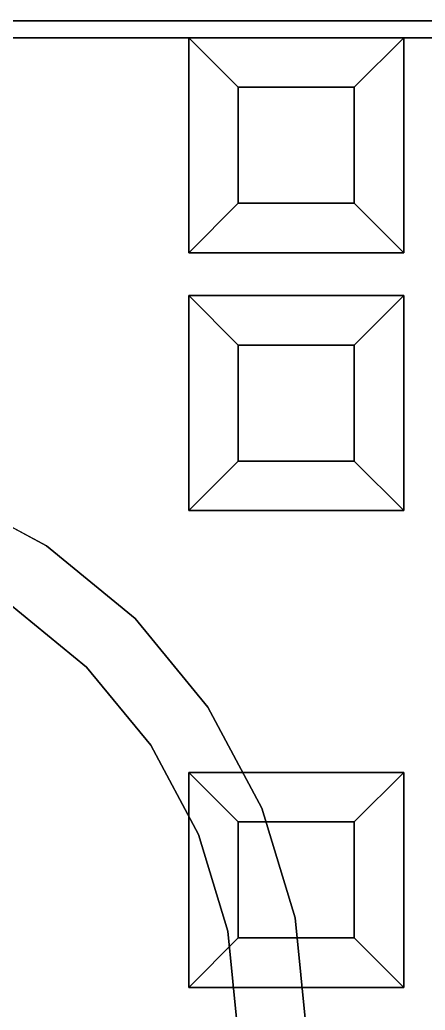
# Model space of a CAD drawing. Header units: millimetres. Extents: x -470 to 15420, y -470 to 3920.
# Drawn here: x 14567 to 14802, y 574 to 1150 of the extents above; entities that cross this region are included whole.
import ezdxf

# ---------------------------------------------------------------- set-up
doc = ezdxf.new("R2010")
doc.units = ezdxf.units.MM
doc.layers.add('MANHOLES', color=4, linetype='Continuous')
doc.layers.add('TANK_MODULE', color=8, linetype='Continuous')

# ---------------------------------------------------------------- blocks, each defined once
blk = doc.blocks.new('HALF_CUBE')
at = {"layer": 'TANK_MODULE'}
for points, invisible_edges in [([(575, 575), (-575, 575), (575, 575, 40)], 6), ([(575, 575, 40), (-575, 575), (-575, 575, 40)], 5), ([(565, 565, 40), (-575, 575, 40), (-565, 565, 40)], 7), ([(-575, 575, 40), (565, 565, 40), (575, 575, 40)], 7), ([(-565, 565), (-575, 575), (565, 565)], 7), ([(565, 565), (-575, 575), (575, 575)], 13), ([(-565, 565), (565, 565), (-565, 565, 40)], 6), ([(-565, 565, 40), (565, 565), (565, 565, 40)], 5), ([(290, 565), (137.5, 565), (290, 565, 40)], 6), ([(290, 565, 40), (137.5, 565), (137.5, 565, 40)], 5), ([(137.5, 565, 40), (137.5, 440, 40), (290, 565, 40)], 6), ([(290, 565, 40), (137.5, 440, 40), (290, 440, 40)], 7), ([(137.5, 565), (290, 440), (137.5, 440)], 7), ([(137.5, 565), (290, 565), (290, 440)], 12), ([(290, 440), (290, 565), (290, 440, 40)], 6), ([(290, 440, 40), (290, 565), (290, 565, 40)], 5), ([(290, 440, 40), (290, 565, 40), (415, 440, 40)], 6), ([(415, 440, 40), (290, 565, 40), (415, 565, 40)], 5), ([(290, 440, 40), (318.75, 536.25, 390), (290, 565, 40)], 5), ([(318.75, 536.25, 390), (386.25, 536.25, 390), (290, 565, 40)], 6), ([(290, 565, 40), (386.25, 536.25, 390), (415, 565, 40)], 5), ([(386.25, 536.25, 390), (386.25, 468.75, 390), (415, 565, 40)], 6), ([(415, 565, 40), (386.25, 468.75, 390), (415, 440, 40)], 5), ([(440, 565), (415, 565), (440, 565, 40)], 6), ([(440, 565, 40), (415, 565), (415, 565, 40)], 5), ([(415, 565), (415, 440), (415, 565, 40)], 6), ([(415, 565, 40), (415, 440), (415, 440, 40)], 5), ([(415, 440, 40), (440, 440, 40), (440, 565, 40)], 13), ([(415, 440, 40), (440, 565, 40), (415, 565, 40)], 5), ([(415, 440), (415, 565), (440, 440)], 14), ([(440, 440), (415, 565), (440, 565)], 5), ([(318.75, 468.75, 390), (318.75, 536.25, 390), (290, 440, 40)], 6), ([(386.25, 468.75, 390), (386.25, 536.25, 390), (318.75, 468.75, 390)], 6), ([(318.75, 468.75, 390), (386.25, 536.25, 390), (318.75, 536.25, 390)], 5), ([(415, 440, 40), (318.75, 468.75, 390), (290, 440, 40)], 5), ([(386.25, 468.75, 390), (318.75, 468.75, 390), (415, 440, 40)], 6), ([(290, 440, 40), (137.5, 440, 40), (137.5, 415, 40)], 15), ([(290, 440, 40), (137.5, 415, 40), (290, 415, 40)], 15), ([(137.5, 440), (290, 440), (290, 415)], 15), ([(137.5, 440), (290, 415), (137.5, 415)], 15), ([(415, 440), (290, 440), (415, 440, 40)], 6), ([(415, 440, 40), (290, 440), (290, 440, 40)], 5), ([(415, 415, 40), (415, 440, 40), (290, 415, 40)], 7), ([(290, 415, 40), (415, 440, 40), (290, 440, 40)], 13), ([(290, 415), (290, 440), (415, 415)], 7), ([(415, 415), (290, 440), (415, 440)], 13), ([(415, 415, 40), (440, 415, 40), (440, 440, 40)], 15), ([(415, 415, 40), (440, 440, 40), (415, 440, 40)], 15), ([(415, 415), (415, 440), (440, 415)], 15), ([(440, 415), (415, 440), (440, 440)], 15), ([(290, 415, 40), (137.5, 415, 40), (137.5, 290, 40)], 13), ([(290, 415, 40), (137.5, 290, 40), (290, 290, 40)], 7), ([(137.5, 415), (290, 415), (290, 290)], 13), ([(137.5, 415), (290, 290), (137.5, 290)], 7), ([(290, 415), (415, 415), (290, 415, 40)], 6), ([(290, 415, 40), (415, 415), (415, 415, 40)], 5), ([(290, 290), (290, 415), (290, 290, 40)], 6), ([(290, 290, 40), (290, 415), (290, 415, 40)], 5), ([(290, 290, 40), (290, 415, 40), (415, 290, 40)], 6), ([(415, 290, 40), (290, 415, 40), (415, 415, 40)], 5), ([(290, 290, 40), (318.75, 386.25, 390), (290, 415, 40)], 5), ([(318.75, 386.25, 390), (386.25, 386.25, 390), (290, 415, 40)], 6), ([(290, 415, 40), (386.25, 386.25, 390), (415, 415, 40)], 5), ([(386.25, 386.25, 390), (386.25, 318.75, 390), (415, 415, 40)], 6), ([(415, 415, 40), (386.25, 318.75, 390), (415, 290, 40)], 5), ([(415, 415), (415, 290), (415, 415, 40)], 6), ([(415, 415, 40), (415, 290), (415, 290, 40)], 5), ([(415, 290, 40), (440, 290, 40), (440, 415, 40)], 13), ([(415, 290, 40), (440, 415, 40), (415, 415, 40)], 7), ([(440, 415), (440, 290), (415, 415)], 14), ([(415, 415), (440, 290), (415, 290)], 7), ([(318.75, 318.75, 390), (318.75, 386.25, 390), (290, 290, 40)], 6), ([(386.25, 318.75, 390), (386.25, 386.25, 390), (318.75, 318.75, 390)], 6), ([(318.75, 318.75, 390), (386.25, 386.25, 390), (318.75, 386.25, 390)], 5), ([(415, 290, 40), (318.75, 318.75, 390), (290, 290, 40)], 5), ([(386.25, 318.75, 390), (318.75, 318.75, 390), (415, 290, 40)], 6), ([(290, 290, 40), (137.5, 290, 40), (137.5, 137.5, 40)], 15), ([(290, 290, 40), (137.5, 137.5, 40), (290, 137.5, 40)], 15), ([(137.5, 290), (290, 290), (290, 137.5)], 15), ([(137.5, 290), (290, 137.5), (137.5, 137.5)], 15), ([(415, 290), (290, 290), (415, 290, 40)], 6), ([(415, 290, 40), (290, 290), (290, 290, 40)], 5), ([(415, 137.5, 40), (415, 290, 40), (290, 137.5, 40)], 7), ([(290, 137.5, 40), (415, 290, 40), (290, 290, 40)], 13), ([(290, 137.5), (290, 290), (415, 137.5)], 7), ([(415, 137.5), (290, 290), (415, 290)], 13), ([(415, 137.5, 40), (440, 137.5, 40), (440, 290, 40)], 15), ([(415, 137.5, 40), (440, 290, 40), (415, 290, 40)], 15), ([(415, 290), (440, 290), (440, 137.5)], 15), ([(415, 290), (440, 137.5), (415, 137.5)], 15), ([(290, 137.5, 40), (137.5, 137.5, 40), (137.5, 12.5, 40)], 13), ([(290, 137.5, 40), (137.5, 12.5, 40), (290, 12.5, 40)], 7), ([(137.5, 137.5), (290, 137.5), (290, 12.5)], 13), ([(137.5, 137.5), (290, 12.5), (137.5, 12.5)], 7), ([(290, 137.5), (415, 137.5), (290, 137.5, 40)], 6), ([(290, 137.5, 40), (415, 137.5), (415, 137.5, 40)], 5), ([(290, 12.5), (290, 137.5), (290, 12.5, 40)], 6), ([(290, 12.5, 40), (290, 137.5), (290, 137.5, 40)], 5), ([(290, 12.5, 40), (290, 137.5, 40), (415, 12.5, 40)], 6), ([(415, 12.5, 40), (290, 137.5, 40), (415, 137.5, 40)], 5), ([(290, 12.5, 40), (318.75, 108.75, 390), (290, 137.5, 40)], 5), ([(318.75, 108.75, 390), (386.25, 108.75, 390), (290, 137.5, 40)], 6), ([(290, 137.5, 40), (386.25, 108.75, 390), (415, 137.5, 40)], 5), ([(386.25, 108.75, 390), (386.25, 41.25, 390), (415, 137.5, 40)], 6), ([(415, 137.5, 40), (386.25, 41.25, 390), (415, 12.5, 40)], 5), ([(415, 137.5), (415, 12.5), (415, 137.5, 40)], 6), ([(415, 137.5, 40), (415, 12.5), (415, 12.5, 40)], 5), ([(415, 12.5, 40), (440, 12.5, 40), (440, 137.5, 40)], 13), ([(415, 12.5, 40), (440, 137.5, 40), (415, 137.5, 40)], 7), ([(415, 137.5), (440, 137.5), (440, 12.5)], 13), ([(415, 137.5), (440, 12.5), (415, 12.5)], 7), ([(318.75, 41.25, 390), (318.75, 108.75, 390), (290, 12.5, 40)], 6), ([(386.25, 41.25, 390), (386.25, 108.75, 390), (318.75, 41.25, 390)], 6), ([(318.75, 41.25, 390), (386.25, 108.75, 390), (318.75, 108.75, 390)], 5), ([(415, 12.5, 40), (318.75, 41.25, 390), (290, 12.5, 40)], 5), ([(386.25, 41.25, 390), (318.75, 41.25, 390), (415, 12.5, 40)], 6), ([(290, 12.5, 40), (137.5, 12.5, 40), (137.5, -12.5, 40)], 15), ([(290, 12.5, 40), (137.5, -12.5, 40), (290, -12.5, 40)], 15), ([(137.5, 12.5), (290, 12.5), (290, -12.5)], 15), ([(137.5, 12.5), (290, -12.5), (137.5, -12.5)], 15), ([(415, 12.5), (290, 12.5), (415, 12.5, 40)], 6), ([(415, 12.5, 40), (290, 12.5), (290, 12.5, 40)], 5), ([(290, 12.5, 40), (290, -12.5, 40), (415, 12.5, 40)], 7), ([(415, 12.5, 40), (290, -12.5, 40), (415, -12.5, 40)], 13), ([(415, 12.5), (415, -12.5), (290, 12.5)], 7), ([(290, 12.5), (415, -12.5), (290, -12.5)], 13), ([(415, -12.5, 40), (440, -12.5, 40), (440, 12.5, 40)], 15), ([(415, -12.5, 40), (440, 12.5, 40), (415, 12.5, 40)], 15), ([(415, 12.5), (440, 12.5), (440, -12.5)], 15), ([(415, 12.5), (440, -12.5), (415, -12.5)], 15), ([(-565, -565, 40), (-575, -575, 40), (565, -565, 40)], 7), ([(565, -565, 40), (-575, -575, 40), (575, -575, 40)], 13), ([(-575, -575), (-565, -565), (565, -565)], 13), ([(-575, -575), (565, -565), (575, -575)], 7), ([(-575, -575), (575, -575), (-575, -575, 40)], 6), ([(-575, -575, 40), (575, -575), (575, -575, 40)], 5)]:
    blk.add_3dface(points, dxfattribs=dict(at, invisible_edges=invisible_edges))
blk = doc.blocks.new('HALF_CUBE_UP')
at = {"layer": 'TANK_MODULE'}
for points, invisible_edges in [([(-575, 575, 390), (575, 575, 390), (-575, 575, 350)], 6), ([(-575, 575, 350), (575, 575, 390), (575, 575, 350)], 5), ([(-565, 565, 350), (-575, 575, 350), (565, 565, 350)], 7), ([(565, 565, 350), (-575, 575, 350), (575, 575, 350)], 13), ([(-575, 575, 390), (-565, 565, 390), (565, 565, 390)], 13), ([(-575, 575, 390), (565, 565, 390), (575, 575, 390)], 7), ([(565, 565, 390), (-565, 565, 390), (565, 565, 350)], 6), ([(565, 565, 350), (-565, 565, 390), (-565, 565, 350)], 5), ([(137.5, 565, 390), (290, 565, 390), (137.5, 565, 350)], 6), ([(137.5, 565, 350), (290, 565, 390), (290, 565, 350)], 5), ([(290, 440, 350), (137.5, 440, 350), (137.5, 565, 350)], 13), ([(290, 440, 350), (137.5, 565, 350), (290, 565, 350)], 5), ([(137.5, 440, 390), (290, 440, 390), (290, 565, 390)], 13), ([(137.5, 440, 390), (290, 565, 390), (137.5, 565, 390)], 5), ([(290, 565, 390), (290, 440, 390), (290, 565, 350)], 6), ([(290, 565, 350), (290, 440, 390), (290, 440, 350)], 5), ([(290, 565, 350), (290, 440, 350), (415, 565, 350)], 6), ([(415, 565, 350), (290, 440, 350), (415, 440, 350)], 5), ([(415, 565, 350), (318.75, 536.25), (290, 565, 350)], 5), ([(318.75, 536.25), (318.75, 468.75), (290, 565, 350)], 6), ([(290, 565, 350), (318.75, 468.75), (290, 440, 350)], 5), ([(386.25, 536.25), (318.75, 536.25), (415, 565, 350)], 6), ([(415, 440, 350), (386.25, 536.25), (415, 565, 350)], 5), ([(415, 440, 390), (415, 565, 390), (415, 440, 350)], 6), ([(415, 440, 350), (415, 565, 390), (415, 565, 350)], 5), ([(415, 565, 390), (440, 565, 390), (415, 565, 350)], 6), ([(415, 565, 350), (440, 565, 390), (440, 565, 350)], 5), ([(415, 440, 350), (415, 565, 350), (440, 440, 350)], 14), ([(440, 440, 350), (415, 565, 350), (440, 565, 350)], 5), ([(415, 440, 390), (440, 440, 390), (440, 565, 390)], 13), ([(415, 440, 390), (440, 565, 390), (415, 565, 390)], 5), ([(386.25, 536.25), (386.25, 468.75), (318.75, 536.25)], 6), ([(318.75, 536.25), (386.25, 468.75), (318.75, 468.75)], 5), ([(386.25, 468.75), (386.25, 536.25), (415, 440, 350)], 6), ([(318.75, 468.75), (386.25, 468.75), (290, 440, 350)], 6), ([(290, 440, 350), (386.25, 468.75), (415, 440, 350)], 5), ([(290, 415, 350), (137.5, 415, 350), (137.5, 440, 350)], 15), ([(290, 415, 350), (137.5, 440, 350), (290, 440, 350)], 15), ([(137.5, 415, 390), (290, 415, 390), (290, 440, 390)], 15), ([(137.5, 415, 390), (290, 440, 390), (137.5, 440, 390)], 15), ([(290, 440, 390), (415, 440, 390), (290, 440, 350)], 6), ([(290, 440, 350), (415, 440, 390), (415, 440, 350)], 5), ([(290, 415, 350), (290, 440, 350), (415, 415, 350)], 7), ([(415, 415, 350), (290, 440, 350), (415, 440, 350)], 13), ([(415, 415, 390), (415, 440, 390), (290, 415, 390)], 7), ([(290, 415, 390), (415, 440, 390), (290, 440, 390)], 13), ([(415, 415, 350), (415, 440, 350), (440, 415, 350)], 15), ([(440, 415, 350), (415, 440, 350), (440, 440, 350)], 15), ([(415, 415, 390), (440, 415, 390), (440, 440, 390)], 15), ([(415, 415, 390), (440, 440, 390), (415, 440, 390)], 15), ([(290, 290, 350), (137.5, 290, 350), (137.5, 415, 350)], 13), ([(290, 290, 350), (137.5, 415, 350), (290, 415, 350)], 7), ([(137.5, 290, 390), (290, 290, 390), (290, 415, 390)], 13), ([(137.5, 290, 390), (290, 415, 390), (137.5, 415, 390)], 7), ([(415, 415, 390), (290, 415, 390), (415, 415, 350)], 6), ([(415, 415, 350), (290, 415, 390), (290, 415, 350)], 5), ([(290, 415, 390), (290, 290, 390), (290, 415, 350)], 6), ([(290, 415, 350), (290, 290, 390), (290, 290, 350)], 5), ([(290, 415, 350), (290, 290, 350), (415, 415, 350)], 6), ([(415, 415, 350), (290, 290, 350), (415, 290, 350)], 5), ([(415, 415, 350), (318.75, 386.25), (290, 415, 350)], 5), ([(318.75, 386.25), (318.75, 318.75), (290, 415, 350)], 6), ([(290, 415, 350), (318.75, 318.75), (290, 290, 350)], 5), ([(386.25, 386.25), (318.75, 386.25), (415, 415, 350)], 6), ([(415, 290, 350), (386.25, 386.25), (415, 415, 350)], 5), ([(415, 290, 390), (415, 415, 390), (415, 290, 350)], 6), ([(415, 290, 350), (415, 415, 390), (415, 415, 350)], 5), ([(440, 415, 350), (440, 290, 350), (415, 415, 350)], 14), ([(415, 415, 350), (440, 290, 350), (415, 290, 350)], 7), ([(415, 290, 390), (440, 290, 390), (440, 415, 390)], 13), ([(415, 290, 390), (440, 415, 390), (415, 415, 390)], 7), ([(386.25, 386.25), (386.25, 318.75), (318.75, 386.25)], 6), ([(318.75, 386.25), (386.25, 318.75), (318.75, 318.75)], 5), ([(386.25, 318.75), (386.25, 386.25), (415, 290, 350)], 6), ([(318.75, 318.75), (386.25, 318.75), (290, 290, 350)], 6), ([(290, 290, 350), (386.25, 318.75), (415, 290, 350)], 5), ([(290, 137.5, 350), (137.5, 137.5, 350), (137.5, 290, 350)], 15), ([(290, 137.5, 350), (137.5, 290, 350), (290, 290, 350)], 15), ([(137.5, 137.5, 390), (290, 137.5, 390), (290, 290, 390)], 15), ([(137.5, 137.5, 390), (290, 290, 390), (137.5, 290, 390)], 15), ([(290, 290, 390), (415, 290, 390), (290, 290, 350)], 6), ([(290, 290, 350), (415, 290, 390), (415, 290, 350)], 5), ([(415, 290, 350), (415, 137.5, 350), (290, 290, 350)], 7), ([(290, 290, 350), (415, 137.5, 350), (290, 137.5, 350)], 13), ([(290, 290, 390), (290, 137.5, 390), (415, 290, 390)], 7), ([(415, 290, 390), (290, 137.5, 390), (415, 137.5, 390)], 13), ([(415, 290, 350), (440, 290, 350), (440, 137.5, 350)], 15), ([(415, 290, 350), (440, 137.5, 350), (415, 137.5, 350)], 15), ([(415, 137.5, 390), (440, 137.5, 390), (440, 290, 390)], 15), ([(415, 137.5, 390), (440, 290, 390), (415, 290, 390)], 15), ([(290, 12.5, 350), (137.5, 12.5, 350), (137.5, 137.5, 350)], 13), ([(290, 12.5, 350), (137.5, 137.5, 350), (290, 137.5, 350)], 7), ([(137.5, 12.5, 390), (290, 12.5, 390), (290, 137.5, 390)], 13), ([(137.5, 12.5, 390), (290, 137.5, 390), (137.5, 137.5, 390)], 7), ([(415, 137.5, 390), (290, 137.5, 390), (415, 137.5, 350)], 6), ([(415, 137.5, 350), (290, 137.5, 390), (290, 137.5, 350)], 5), ([(290, 137.5, 390), (290, 12.5, 390), (290, 137.5, 350)], 6), ([(290, 137.5, 350), (290, 12.5, 390), (290, 12.5, 350)], 5), ([(290, 137.5, 350), (290, 12.5, 350), (415, 137.5, 350)], 6), ([(415, 137.5, 350), (290, 12.5, 350), (415, 12.5, 350)], 5), ([(415, 137.5, 350), (318.75, 108.75), (290, 137.5, 350)], 5), ([(318.75, 108.75), (318.75, 41.25), (290, 137.5, 350)], 6), ([(290, 137.5, 350), (318.75, 41.25), (290, 12.5, 350)], 5), ([(386.25, 108.75), (318.75, 108.75), (415, 137.5, 350)], 6), ([(415, 12.5, 350), (386.25, 108.75), (415, 137.5, 350)], 5), ([(415, 12.5, 390), (415, 137.5, 390), (415, 12.5, 350)], 6), ([(415, 12.5, 350), (415, 137.5, 390), (415, 137.5, 350)], 5), ([(415, 137.5, 350), (440, 137.5, 350), (440, 12.5, 350)], 13), ([(415, 137.5, 350), (440, 12.5, 350), (415, 12.5, 350)], 7), ([(415, 12.5, 390), (440, 12.5, 390), (440, 137.5, 390)], 13), ([(415, 12.5, 390), (440, 137.5, 390), (415, 137.5, 390)], 7), ([(386.25, 108.75), (386.25, 41.25), (318.75, 108.75)], 6), ([(318.75, 108.75), (386.25, 41.25), (318.75, 41.25)], 5), ([(386.25, 41.25), (386.25, 108.75), (415, 12.5, 350)], 6), ([(318.75, 41.25), (386.25, 41.25), (290, 12.5, 350)], 6), ([(290, 12.5, 350), (386.25, 41.25), (415, 12.5, 350)], 5), ([(290, -12.5, 350), (137.5, -12.5, 350), (137.5, 12.5, 350)], 15), ([(290, -12.5, 350), (137.5, 12.5, 350), (290, 12.5, 350)], 15), ([(137.5, -12.5, 390), (290, -12.5, 390), (290, 12.5, 390)], 15), ([(137.5, -12.5, 390), (290, 12.5, 390), (137.5, 12.5, 390)], 15), ([(290, 12.5, 390), (415, 12.5, 390), (290, 12.5, 350)], 6), ([(290, 12.5, 350), (415, 12.5, 390), (415, 12.5, 350)], 5), ([(290, -12.5, 350), (290, 12.5, 350), (415, -12.5, 350)], 7), ([(415, -12.5, 350), (290, 12.5, 350), (415, 12.5, 350)], 13), ([(415, -12.5, 390), (415, 12.5, 390), (290, -12.5, 390)], 7), ([(290, -12.5, 390), (415, 12.5, 390), (290, 12.5, 390)], 13), ([(415, 12.5, 350), (440, 12.5, 350), (440, -12.5, 350)], 15), ([(415, 12.5, 350), (440, -12.5, 350), (415, -12.5, 350)], 15), ([(415, -12.5, 390), (440, -12.5, 390), (440, 12.5, 390)], 15), ([(415, -12.5, 390), (440, 12.5, 390), (415, 12.5, 390)], 15), ([(565, -565, 350), (-575, -575, 350), (-565, -565, 350)], 7), ([(-575, -575, 350), (565, -565, 350), (575, -575, 350)], 7), ([(-565, -565, 390), (-575, -575, 390), (565, -565, 390)], 7), ([(565, -565, 390), (-575, -575, 390), (575, -575, 390)], 13), ([(575, -575, 390), (-575, -575, 390), (575, -575, 350)], 6), ([(575, -575, 350), (-575, -575, 390), (-575, -575, 350)], 5)]:
    blk.add_3dface(points, dxfattribs=dict(at, invisible_edges=invisible_edges))
blk = doc.blocks.new('MANHOLE_circle_600x600_1440')
at = {"layer": 'MANHOLES'}
for points, invisible_edges in [([(0, 0, 1340), (188.89, 282.7, 1340), (130.11, 314.12, 1340)], 13), ([(0, 0, 1440), (188.89, 282.7, 1440), (130.11, 314.12, 1440)], 13), ([(188.89, 282.7, 1340), (130.11, 314.12, 1340), (130.11, 314.12, 1440), (188.89, 282.7, 1440)], 10), ([(0, 0, 1340), (240.42, 240.42, 1340), (188.89, 282.7, 1340)], 13), ([(0, 0, 1440), (240.42, 240.42, 1440), (188.89, 282.7, 1440)], 13), ([(240.42, 240.42, 1340), (188.89, 282.7, 1340), (188.89, 282.7, 1440), (240.42, 240.42, 1440)], 10), ([(0, 0), (212.13, 212.13), (166.67, 249.44)], 13), ([(0, 0, 1340), (212.13, 212.13, 1340), (166.67, 249.44, 1340)], 13), ([(212.13, 212.13), (166.67, 249.44), (166.67, 249.44, 1340), (212.13, 212.13, 1340)], 10), ([(0, 0, 1340), (282.7, 188.89, 1340), (240.42, 240.42, 1340)], 13), ([(0, 0, 1440), (282.7, 188.89, 1440), (240.42, 240.42, 1440)], 13), ([(282.7, 188.89, 1340), (240.42, 240.42, 1340), (240.42, 240.42, 1440), (282.7, 188.89, 1440)], 10), ([(0, 0), (249.44, 166.67), (212.13, 212.13)], 13), ([(0, 0, 1340), (249.44, 166.67, 1340), (212.13, 212.13, 1340)], 13), ([(249.44, 166.67), (212.13, 212.13), (212.13, 212.13, 1340), (249.44, 166.67, 1340)], 10), ([(0, 0, 1340), (314.12, 130.11, 1340), (282.7, 188.89, 1340)], 13), ([(0, 0, 1440), (314.12, 130.11, 1440), (282.7, 188.89, 1440)], 13), ([(314.12, 130.11, 1340), (282.7, 188.89, 1340), (282.7, 188.89, 1440), (314.12, 130.11, 1440)], 10), ([(0, 0), (277.16, 114.81), (249.44, 166.67)], 13), ([(0, 0, 1340), (277.16, 114.81, 1340), (249.44, 166.67, 1340)], 13), ([(277.16, 114.81), (249.44, 166.67), (249.44, 166.67, 1340), (277.16, 114.81, 1340)], 10), ([(0, 0, 1340), (333.47, 66.33, 1340), (314.12, 130.11, 1340)], 13), ([(0, 0, 1440), (333.47, 66.33, 1440), (314.12, 130.11, 1440)], 13), ([(333.47, 66.33, 1340), (314.12, 130.11, 1340), (314.12, 130.11, 1440), (333.47, 66.33, 1440)], 10), ([(0, 0), (294.24, 58.53), (277.16, 114.81)], 13), ([(0, 0, 1340), (294.24, 58.53, 1340), (277.16, 114.81, 1340)], 13), ([(294.24, 58.53), (277.16, 114.81), (277.16, 114.81, 1340), (294.24, 58.53, 1340)], 10), ([(0, 0, 1340), (340, 0, 1340), (333.47, 66.33, 1340)], 13), ([(0, 0, 1440), (340, 0, 1440), (333.47, 66.33, 1440)], 13), ([(340, 0, 1340), (333.47, 66.33, 1340), (333.47, 66.33, 1440), (340, 0, 1440)], 10), ([(0, 0), (300, 0), (294.24, 58.53)], 13), ([(0, 0, 1340), (300, 0, 1340), (294.24, 58.53, 1340)], 13), ([(300, 0), (294.24, 58.53), (294.24, 58.53, 1340), (300, 0, 1340)], 10)]:
    blk.add_3dface(points, dxfattribs=dict(at, invisible_edges=invisible_edges))

msp = doc.modelspace()

# ---------------------------------------------------------------- block references
at = {"layer": 'MANHOLES'}
msp.add_blockref('MANHOLE_circle_600x600_1440', (14393.46, 561.67, 1560), dxfattribs=at)
at = {"layer": 'TANK_MODULE'}
for name, p in [('HALF_CUBE', (14375, 1725)), ('HALF_CUBE_UP', (14375, 1725, 390)), ('HALF_CUBE', (14375, 1725, 780)), ('HALF_CUBE_UP', (14375, 1725, 1170)), ('HALF_CUBE', (14375, 575)), ('HALF_CUBE_UP', (14375, 575, 390)), ('HALF_CUBE', (14375, 575, 780)), ('HALF_CUBE_UP', (14375, 575, 1170))]:
    msp.add_blockref(name, p, dxfattribs=at)

doc.saveas('drawing.dxf')
